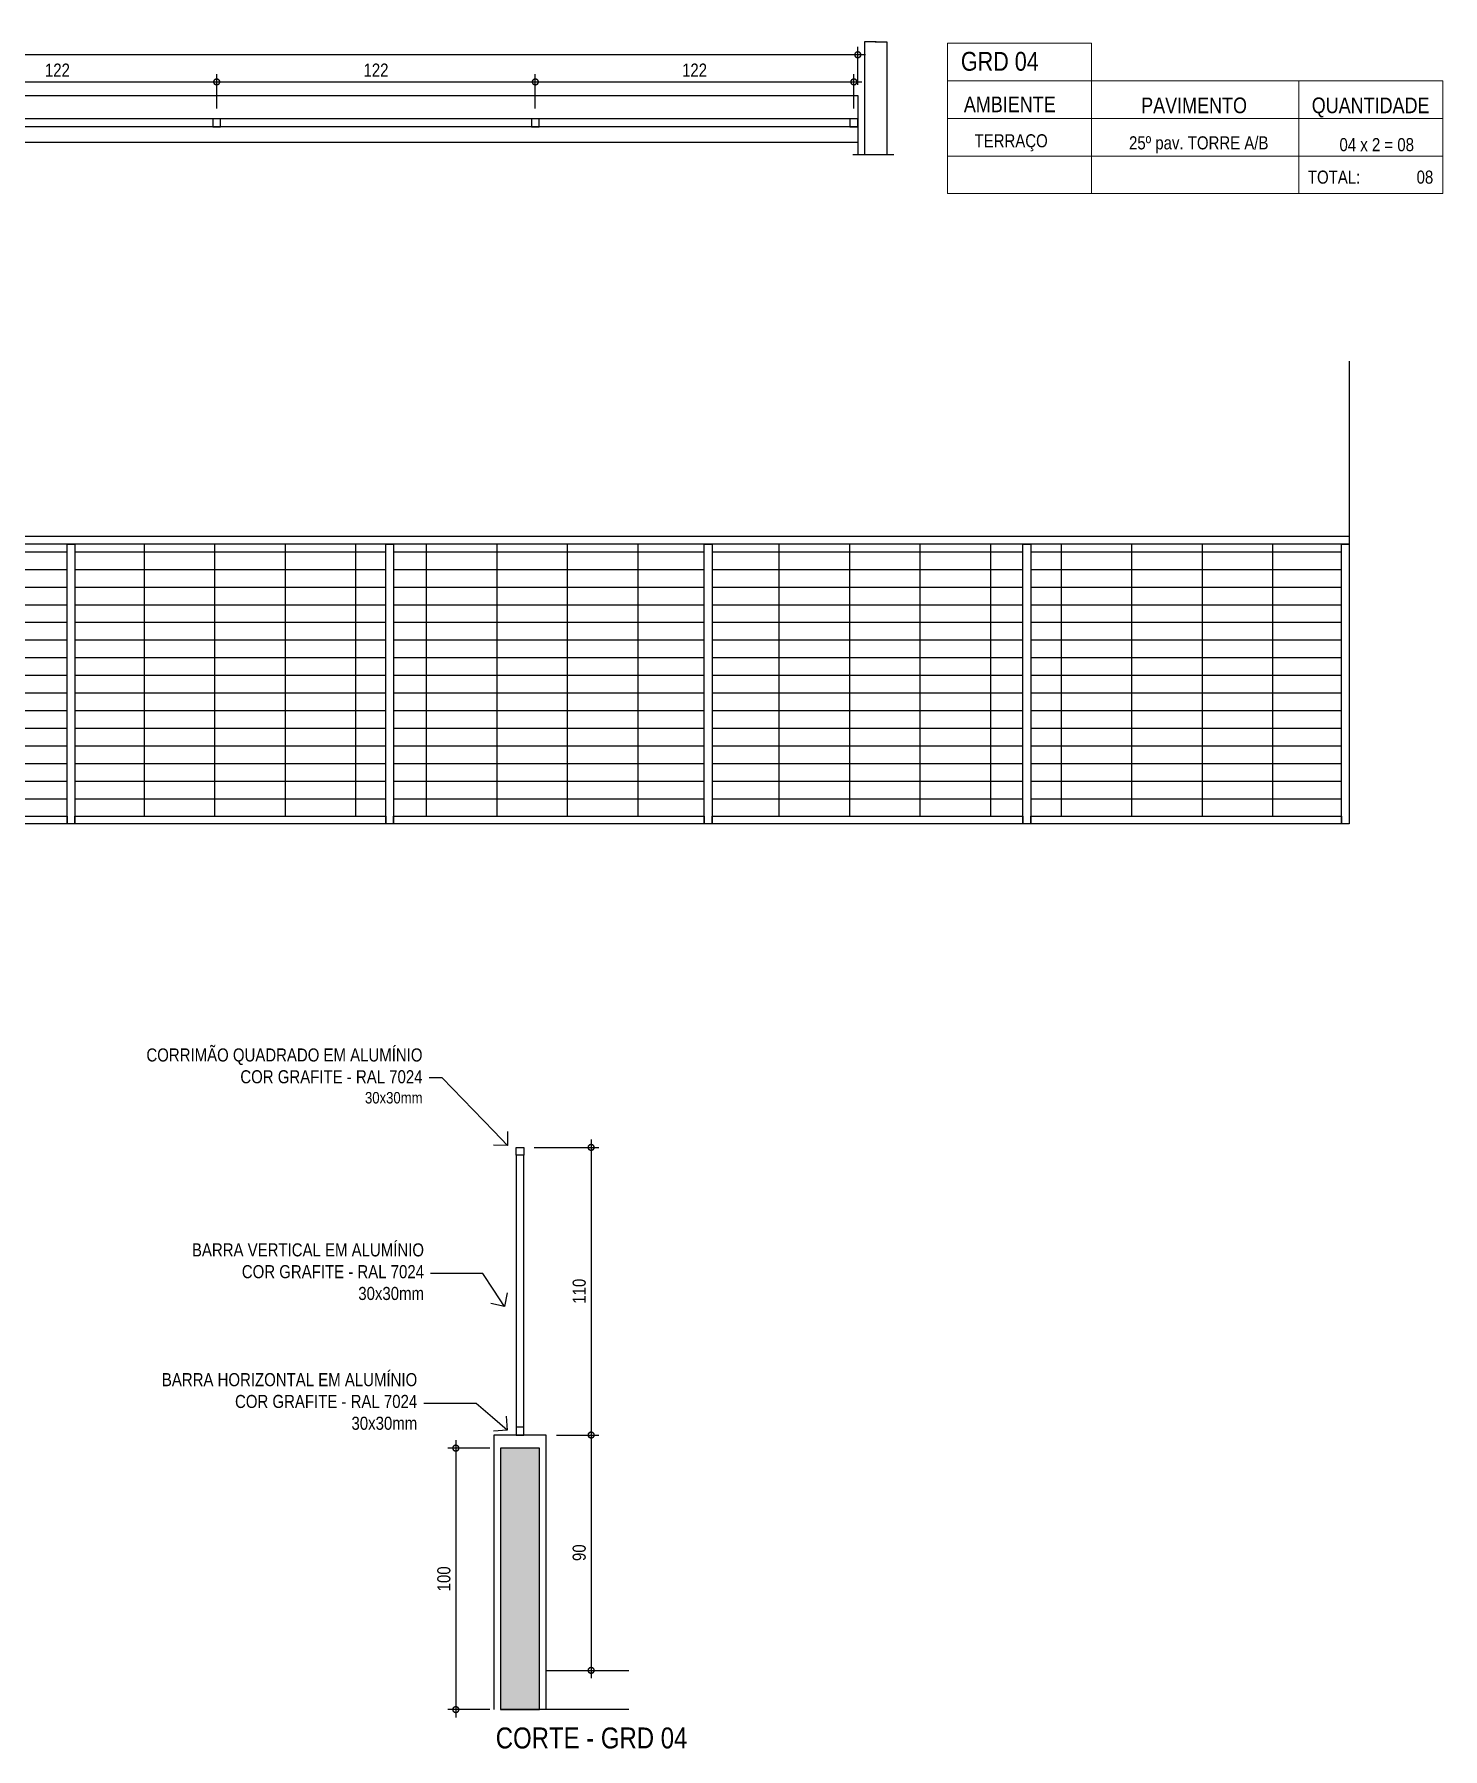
# Model space of a CAD drawing. Header units: metres. Extents: x -1.2 to 70.7, y -18.8 to 3.9.
# Drawn here: x 35.66 to 41.05, y -3.63 to 2.93 of the extents above; entities that cross this region are included whole.
import ezdxf
from ezdxf import colors
from ezdxf.entities.mleader import LeaderData, LeaderLine
from ezdxf.math import Vec2, Vec3

# ---------------------------------------------------------------- set-up
doc = ezdxf.new("R2010")
doc.units = ezdxf.units.M
doc.header["$PDMODE"] = 35
for name, color, linetype in [('ARQ-ALV ACAB', 4, 'Continuous'), ('ARQ-ALV OSSO', 5, 'Continuous'), ('ARQ-AUX', 7, 'Continuous'), ('ARQ-AUX1', 1, 'Continuous'), ('ARQ-AUX2', 2, 'Continuous'), ('ARQ-DIM', 2, 'Continuous'), ('ARQ-EST', 2, 'Continuous'), ('ARQ-SIM', 1, 'Continuous'), ('ARQ-TXT', 2, 'Continuous'), ('ARQ-TXT01', 2, 'Continuous'), ('ARQ-TXT3', 3, 'Continuous'), ('ES-CORTE', 2, 'Continuous')]:
    doc.layers.add(name, color=color, linetype=linetype)
doc.layers.add('SIMB', color=1, linetype='Continuous', lineweight=13)
doc.styles.add('Adesa', font='ARIALN.TTF')
doc.dimstyles.new('ADESA 1-0025', dxfattribs={"dimtxt": 0.05, "dimasz": 0.045, "dimexe": 0.03, "dimexo": 0.04, "dimgap": 0.02, "dimtad": 1, "dimtoh": 1, "dimdec": 0, "dimlfac": 100, "dimzin": 4, "dimtxsty": 'Adesa', "dimblk": 'DOTSMALL', "dimcen": 1, "dimdle": 0.03, "dimclrd": 1, "dimclre": 1, "dimclrt": 256, "dimazin": 1, "dimtm": 1e-09, "dimtfac": 1, "dimtdec": 0, "dimtix": 1, "dimtmove": 2, "dimatfit": 0, "dimldrblk": 'DOTSMALL', "dimfxl": 0.8, "dimtvp": 2, "dimtolj": 1, "dimtzin": 0, "dimarcsym": 0})

# ---------------------------------------------------------------- blocks, each defined once
blk = doc.blocks.new('_DotSmall')
at = {"color": 0, "linetype": 'ByBlock', "const_width": 0.5}
blk.add_lwpolyline([(-0.0625, 0, 1), (0.0625, 0, 1)], format="xyb", close=True, dxfattribs=at)
blk = doc.blocks.new('*D61')
at = {"layer": 'ARQ-DIM', "color": 1, "lineweight": -2, "transparency": 16777216}
for p, q in [((35.137, 2.6418), (35.137, 2.7734)), ((36.3559, 2.6418), (36.3559, 2.7734)), ((35.107, 2.7434), (36.3859, 2.7434))]:
    blk.add_line(p, q, dxfattribs=at)
at = {"layer": 'Defpoints', "color": 0, "transparency": 16777216}
for p in [(36.3559, 2.7434), (35.137, 2.6018, 0), (36.3559, 2.6018, 0)]:
    blk.add_point(p, dxfattribs=at)
at = {"layer": 'ARQ-DIM', "color": 1, "lineweight": -2, "transparency": 16777216, "xscale": 0.045, "yscale": 0.045, "zscale": 0.045, "rotation": 180}
blk.add_blockref('_DotSmall', (35.137, 2.7434), dxfattribs=at)
at = {"layer": 'ARQ-DIM', "color": 1, "lineweight": -2, "transparency": 16777216, "xscale": 0.045, "yscale": 0.045, "zscale": 0.045}
blk.add_blockref('_DotSmall', (36.3559, 2.7434), dxfattribs=at)
at = {"layer": 'ARQ-DIM', "transparency": 16777216, "insert": (35.7465, 2.7885), "char_height": 0.05, "attachment_point": 5, "style": 'Adesa'}
blk.add_mtext('\\A1;122', dxfattribs=at)
blk = doc.blocks.new('*D62')
at = {"layer": 'ARQ-DIM', "color": 1, "lineweight": -2, "transparency": 16777216}
for p, q in [((36.3559, 2.6418), (36.3559, 2.7734)), ((37.5748, 2.6418), (37.5748, 2.7734)), ((36.3259, 2.7434), (37.6048, 2.7434))]:
    blk.add_line(p, q, dxfattribs=at)
at = {"layer": 'Defpoints', "color": 0, "transparency": 16777216}
for p in [(37.5748, 2.7434), (36.3559, 2.6018, 0), (37.5748, 2.6018, 0)]:
    blk.add_point(p, dxfattribs=at)
at = {"layer": 'ARQ-DIM', "color": 1, "lineweight": -2, "transparency": 16777216, "xscale": 0.045, "yscale": 0.045, "zscale": 0.045, "rotation": 180}
blk.add_blockref('_DotSmall', (36.3559, 2.7434), dxfattribs=at)
at = {"layer": 'ARQ-DIM', "color": 1, "lineweight": -2, "transparency": 16777216, "xscale": 0.045, "yscale": 0.045, "zscale": 0.045}
blk.add_blockref('_DotSmall', (37.5748, 2.7434), dxfattribs=at)
at = {"layer": 'ARQ-DIM', "transparency": 16777216, "insert": (36.9653, 2.7885), "char_height": 0.05, "attachment_point": 5, "style": 'Adesa'}
blk.add_mtext('\\A1;122', dxfattribs=at)
blk = doc.blocks.new('*D63')
at = {"layer": 'ARQ-DIM', "color": 1, "lineweight": -2, "transparency": 16777216}
for p, q in [((37.5748, 2.6418), (37.5748, 2.7734)), ((38.7937, 2.6418), (38.7937, 2.7734)), ((37.5448, 2.7434), (38.8237, 2.7434))]:
    blk.add_line(p, q, dxfattribs=at)
at = {"layer": 'Defpoints', "color": 0, "transparency": 16777216}
for p in [(38.7937, 2.7434), (37.5748, 2.6018, 0), (38.7937, 2.6018, 0)]:
    blk.add_point(p, dxfattribs=at)
at = {"layer": 'ARQ-DIM', "color": 1, "lineweight": -2, "transparency": 16777216, "xscale": 0.045, "yscale": 0.045, "zscale": 0.045, "rotation": 180}
blk.add_blockref('_DotSmall', (37.5748, 2.7434), dxfattribs=at)
at = {"layer": 'ARQ-DIM', "color": 1, "lineweight": -2, "transparency": 16777216, "xscale": 0.045, "yscale": 0.045, "zscale": 0.045}
blk.add_blockref('_DotSmall', (38.7937, 2.7434), dxfattribs=at)
at = {"layer": 'ARQ-DIM', "transparency": 16777216, "insert": (38.1842, 2.7885), "char_height": 0.05, "attachment_point": 5, "style": 'Adesa'}
blk.add_mtext('\\A1;122', dxfattribs=at)
blk = doc.blocks.new('*D64')
at = {"layer": 'ARQ-DIM', "color": 1, "lineweight": -2, "transparency": 16777216}
for p, q in [((38.8387, 2.8472), (27.7487, 2.8472)), ((27.7787, 2.6418), (27.7787, 2.8772)), ((38.8087, 2.7319), (38.8087, 2.8772))]:
    blk.add_line(p, q, dxfattribs=at)
at = {"layer": 'Defpoints', "color": 0, "transparency": 16777216}
for p in [(27.7787, 2.8472), (38.8087, 2.6919, 0), (27.7787, 2.6018, 0)]:
    blk.add_point(p, dxfattribs=at)
at = {"layer": 'ARQ-DIM', "color": 1, "lineweight": -2, "transparency": 16777216, "xscale": 0.045, "yscale": 0.045, "zscale": 0.045, "rotation": 180}
blk.add_blockref('_DotSmall', (27.7787, 2.8472), dxfattribs=at)
at = {"layer": 'ARQ-DIM', "color": 1, "lineweight": -2, "transparency": 16777216, "xscale": 0.045, "yscale": 0.045, "zscale": 0.045}
blk.add_blockref('_DotSmall', (38.8087, 2.8472), dxfattribs=at)
at = {"layer": 'ARQ-DIM', "transparency": 16777216, "insert": (33.2937, 2.8927), "char_height": 0.05, "attachment_point": 5, "style": 'Adesa'}
blk.add_mtext('\\A1;1103', dxfattribs=at)
blk = doc.blocks.new('_Open90')
at = {"color": 0, "linetype": 'ByBlock', "lineweight": -2}
for p, q in [((0, 0), (-1, 0)), ((-0.5, 0.5), (0, 0)), ((0, 0), (-0.5, -0.5))]:
    blk.add_line(p, q, dxfattribs=at)
blk = doc.blocks.new('*D83')
at = {"layer": 'ARQ-DIM', "color": 1, "lineweight": -2, "transparency": 16777216}
for p, q in [((37.7885, -1.3013), (37.7885, -2.4613)), ((37.5711, -1.3313), (37.8185, -1.3313)), ((37.6561, -2.4313), (37.8185, -2.4313))]:
    blk.add_line(p, q, dxfattribs=at)
at = {"layer": 'Defpoints', "color": 0, "transparency": 16777216}
for p in [(37.5311, -1.3313), (37.6161, -2.4313), (37.7885, -2.4313)]:
    blk.add_point(p, dxfattribs=at)
at = {"layer": 'ARQ-DIM', "color": 1, "lineweight": -2, "transparency": 16777216, "xscale": 0.045, "yscale": 0.045, "zscale": 0.045}
for p, rotation in [((37.7885, -1.3313), 90), ((37.7885, -2.4313), 270)]:
    blk.add_blockref('_DotSmall', p, dxfattribs=dict(at, rotation=rotation))
at = {"layer": 'ARQ-DIM', "transparency": 16777216, "insert": (37.743, -1.8813), "char_height": 0.05, "attachment_point": 5, "rotation": 90, "style": 'Adesa'}
blk.add_mtext('\\A1;110', dxfattribs=at)
blk = doc.blocks.new('*D84')
at = {"layer": 'ARQ-DIM', "color": 1, "lineweight": -2, "transparency": 16777216}
for p, q in [((37.7885, -2.4013), (37.7885, -3.3613)), ((37.6561, -2.4313), (37.8185, -2.4313)), ((37.6561, -3.3313), (37.8185, -3.3313))]:
    blk.add_line(p, q, dxfattribs=at)
at = {"layer": 'Defpoints', "color": 0, "transparency": 16777216}
for p in [(37.6161, -2.4313), (37.6161, -3.3313, 0), (37.7885, -3.3313)]:
    blk.add_point(p, dxfattribs=at)
at = {"layer": 'ARQ-DIM', "color": 1, "lineweight": -2, "transparency": 16777216, "xscale": 0.045, "yscale": 0.045, "zscale": 0.045}
for p, rotation in [((37.7885, -2.4313), 90), ((37.7885, -3.3313), 270)]:
    blk.add_blockref('_DotSmall', p, dxfattribs=dict(at, rotation=rotation))
at = {"layer": 'ARQ-DIM', "transparency": 16777216, "insert": (37.743, -2.8813), "char_height": 0.05, "attachment_point": 5, "rotation": 90, "style": 'Adesa'}
blk.add_mtext('\\A1;90', dxfattribs=at)
blk = doc.blocks.new('*D85')
at = {"layer": 'ARQ-DIM', "color": 1, "lineweight": -2, "transparency": 16777216}
for p, q in [((37.4011, -2.4813), (37.2407, -2.4813)), ((37.2707, -2.4513), (37.2707, -3.5113)), ((37.4011, -3.4813), (37.2407, -3.4813))]:
    blk.add_line(p, q, dxfattribs=at)
at = {"layer": 'Defpoints', "color": 0, "transparency": 16777216}
for p in [(37.4411, -2.4813), (37.2707, -3.4813), (37.4411, -3.4813)]:
    blk.add_point(p, dxfattribs=at)
at = {"layer": 'ARQ-DIM', "color": 1, "lineweight": -2, "transparency": 16777216, "xscale": 0.045, "yscale": 0.045, "zscale": 0.045}
for p, rotation in [((37.2707, -2.4813), 90), ((37.2707, -3.4813), 270)]:
    blk.add_blockref('_DotSmall', p, dxfattribs=dict(at, rotation=rotation))
at = {"layer": 'ARQ-DIM', "transparency": 16777216, "insert": (37.2252, -2.9813), "char_height": 0.05, "attachment_point": 5, "rotation": 90, "style": 'Adesa'}
blk.add_mtext('\\A1;100', dxfattribs=at)

msp = doc.modelspace()

# ---------------------------------------------------------------- hatches: boundary and pattern name
at = {"transparency": 33554687}
h = msp.add_hatch(dxfattribs=at)
h.set_pattern_fill('GRATE', scale=0.085)
h.set_pattern_definition([(0, (4.50359, 11.0668), (0, 0.06746875), []), (90, (4.5036, 11.0668), (-0.269875, 2e-17), [])])
h.paths.add_polyline_path([(30.908, 0.976), (29.7191, 0.976), (29.7191, -0.0641), (30.908, -0.064)])
h.paths.add_polyline_path([(30.938, 0.976), (30.938, -0.0641), (32.1269, -0.064), (32.1269, 0.9761)])
h.paths.add_polyline_path([(32.1569, 0.9761), (32.1569, -0.0641), (33.3458, -0.064), (33.3458, 0.9761)])
h.paths.add_polyline_path([(33.3758, 0.9761), (33.3758, -0.0641), (34.5646, -0.064), (34.5646, 0.9761)])
h.paths.add_polyline_path([(35.7835, -0.064), (35.7835, 0.9761), (34.5946, 0.9761), (34.5946, -0.0641)])
h.paths.add_polyline_path([(35.8135, 0.9761), (35.8135, -0.0641), (37.0024, -0.064), (37.0024, 0.9761)])
h.paths.add_polyline_path([(38.2213, 0.9761), (37.0324, 0.9761), (37.0324, -0.0641), (38.2213, -0.064)])
h.paths.add_polyline_path([(38.2513, 0.9761), (38.2513, -0.0641), (39.4402, -0.064), (39.4402, 0.9761)])
h.paths.add_polyline_path([(40.6591, -0.064), (40.6591, 0.9761), (39.4702, 0.9761), (39.4702, -0.0641)])
at = {"layer": 'ES-CORTE'}
h = msp.add_hatch(color=8, dxfattribs=at)
h.dxf.hatch_style = 1
h.paths.add_polyline_path([(37.5911, -2.4813), (37.4411, -2.4813), (37.4411, -3.4813), (37.5911, -3.4813)])

# ---------------------------------------------------------------- linework, layer by layer
at = {"layer": 'ARQ-ALV ACAB'}
msp.add_line((37.6161, -3.3313, 0), (37.9327, -3.3313, 0), dxfattribs=at)
at = {"layer": 'ARQ-ALV ACAB', "elevation": 0}
for points in [[(27.6887, -3.1983), (27.6887, 2.6918), (38.7886, 2.6919)], [(38.7886, 2.6919), (38.8087, 2.6919)], [(38.8087, 2.6919), (38.8087, 2.4653)], [(38.8087, 2.5119), (27.8687, 2.5118), (27.8687, -3.1633)], [(37.6161, -3.4813), (37.6161, -2.4313), (37.4161, -2.4313), (37.4161, -3.4813)]]:
    msp.add_lwpolyline(points, dxfattribs=at)
at = {"layer": 'ARQ-ALV OSSO', "elevation": 0}
for points in [[(38.8337, 2.8969), (38.8337, 2.4653)], [(38.8787, 2.8969), (38.8337, 2.8969)], [(38.8745, 2.8969), (38.9195, 2.8969)], [(38.9195, 2.8969), (38.9195, 2.4653)]]:
    msp.add_lwpolyline(points, dxfattribs=at)
at = {"layer": 'ARQ-AUX'}
for p, q in [((40.6891, 1.6754, 0), (40.6891, -0.094, 0)), ((40.6891, -0.094, 0), (29.5691, -0.094, 0))]:
    msp.add_line(p, q, dxfattribs=at)
at = {"layer": 'ARQ-AUX1', "elevation": 0}
for points in [[(36.3409, 2.5718), (36.3709, 2.5718), (36.3709, 2.6018), (36.3409, 2.6018)], [(37.5598, 2.5718), (37.5898, 2.5718), (37.5898, 2.6018), (37.5598, 2.6018)], [(38.7787, 2.5718), (38.8087, 2.5718), (38.8087, 2.6018), (38.7787, 2.6018)], [(37.5011, -2.4313), (37.5311, -2.4313), (37.5311, -2.4013), (37.5011, -2.4013)]]:
    msp.add_lwpolyline(points, close=True, dxfattribs=at)
at = {"layer": 'ARQ-AUX1'}
msp.add_lwpolyline([(38.7896, 2.4653), (38.9468, 2.4653)], dxfattribs=at)
at = {"layer": 'ARQ-AUX2', "elevation": 0}
for points in [[(38.8087, 2.6019), (27.7787, 2.6018), (27.7787, -3.1633)], [(38.8087, 2.5719), (27.8087, 2.5718), (27.8087, -3.1633)]]:
    msp.add_lwpolyline(points, dxfattribs=at)
at = {"layer": 'ARQ-AUX2', "ltscale": 0.05, "elevation": 0}
for points in [[(40.6891, 1.0061), (40.6891, 0.9761), (29.6591, 0.976), (29.6591, 1.006)], [(40.6591, 0.9761), (40.6891, 0.9761), (40.6891, -0.094), (40.6591, -0.094)], [(34.5946, -0.0641), (35.7835, -0.064), (35.7835, -0.094), (34.5946, -0.0941)], [(35.8135, -0.0641), (37.0024, -0.064), (37.0024, -0.094), (35.8135, -0.0941)], [(37.0324, -0.0641), (38.2213, -0.064), (38.2213, -0.094), (37.0324, -0.0941)], [(38.2513, -0.0641), (39.4402, -0.064), (39.4402, -0.094), (38.2513, -0.0941)]]:
    msp.add_lwpolyline(points, close=True, dxfattribs=at)
at = {"layer": 'ARQ-AUX2', "ltscale": 0.05}
for points in [[(35.7835, 0.976), (35.8135, 0.976), (35.8135, -0.0941), (35.7835, -0.0941)], [(37.0024, 0.976), (37.0324, 0.976), (37.0324, -0.0941), (37.0024, -0.0941)], [(38.2213, 0.976), (38.2513, 0.976), (38.2513, -0.0941), (38.2213, -0.0941)], [(39.4402, 0.976), (39.4702, 0.976), (39.4702, -0.0941), (39.4402, -0.0941)], [(39.4702, -0.0641), (40.6591, -0.064), (40.6591, -0.094), (39.4702, -0.0941)]]:
    msp.add_lwpolyline(points, close=True, dxfattribs=at)
at = {"layer": 'ARQ-AUX2', "elevation": 0}
for points in [[(37.5011, -1.3313), (37.5311, -1.3313), (37.5311, -1.3613), (37.5011, -1.3613)], [(37.5011, -2.4313), (37.5311, -2.4313), (37.5311, -1.3613), (37.5011, -1.3613)]]:
    msp.add_lwpolyline(points, close=True, dxfattribs=at)
at = {"layer": 'ARQ-EST', "elevation": 0}
msp.add_lwpolyline([(37.4411, -3.4813), (37.5911, -3.4813), (37.5911, -2.4813), (37.4411, -2.4813)], close=True, dxfattribs=at)
at = {"layer": 'ES-CORTE', "elevation": 0}
msp.add_lwpolyline([(37.9327, -3.4813), (37.4411, -3.4813)], dxfattribs=at)
at = {"layer": 'SIMB', "ltscale": 0.01}
for p, q in [((39.1524, 2.8916, 0), (39.1524, 2.3162, 0)), ((39.7024, 2.8916, 0), (39.1524, 2.8916, 0)), ((39.7024, 2.8916, 0), (39.7024, 2.3162, 0)), ((39.491, 2.7477, 0), (39.1524, 2.7477, 0)), ((39.1524, 2.3162, 0), (39.1524, 2.7477, 0)), ((39.1524, 2.3162, 0), (39.1524, 2.7477, 0)), ((41.0465, 2.7477, 0), (39.491, 2.7477, 0)), ((40.4965, 2.7477, 0), (40.4965, 2.3162, 0)), ((41.0465, 2.7477, 0), (41.0465, 2.3162, 0)), ((41.0465, 2.6039, 0), (39.1524, 2.6039, 0)), ((41.0465, 2.46, 0), (39.1524, 2.46, 0)), ((41.0465, 2.3162, 0), (39.1524, 2.3162, 0))]:
    msp.add_line(p, q, dxfattribs=at)

# ---------------------------------------------------------------- texts
at = {"layer": 'ARQ-TXT', "ltscale": 0.5, "style": 'Adesa'}
msp.add_text('CORTE - GRD 04', height=0.08, dxfattribs=at).set_placement((37.4235, -3.6297, 0))
at = {"layer": 'ARQ-TXT', "ltscale": 0.01, "char_height": 0.05, "style": 'Adesa'}
for s, insert, width, attachment_point in [('\\pi0.09948;25º pav. TORRE A/B', (39.7469, 2.5028, 0), 0.727785, 4), ('04 x 2 = 08', (40.794, 2.5031, 0), 0.452083, 5)]:
    msp.add_mtext(s, dxfattribs=dict(at, insert=insert, width=width, attachment_point=attachment_point))
at = {"layer": 'ARQ-TXT01', "ltscale": 0.01, "style": 'Adesa'}
for s, insert, char_height, width, attachment_point in [('AMBIENTE', (39.3901, 2.6875, 0), 0.06, 0.605305, 2), ('PAVIMENTO', (40.0952, 2.6837, 0), 0.06, 0.605305, 2), ('QUANTIDADE', (40.7706, 2.6837, 0), 0.06, 0.605305, 2), ('TERRAÇO', (39.2554, 2.5433, 0), 0.05, 0.538805, 1), ('TOTAL:^I 08', (40.5306, 2.4042, 0), 0.05, 0.518239, 1)]:
    msp.add_mtext(s, dxfattribs=dict(at, insert=insert, char_height=char_height, width=width, attachment_point=attachment_point))
at = {"layer": 'ARQ-TXT3', "ltscale": 0.01, "insert": (39.203, 2.8581, 0), "char_height": 0.072, "width": 0.605305, "attachment_point": 1, "style": 'Adesa'}
msp.add_mtext('GRD 04', dxfattribs=at)

# ---------------------------------------------------------------- dimensions: what is measured, and where the dimension line sits
at = {"layer": 'ARQ-DIM'}
for base, p1, p2, picture, middle in [((27.7787, 2.8472), (38.8087, 2.6919, 0), (27.7787, 2.6018, 0), '*D64', (33.2937, 2.8927)), ((36.3559, 2.7434), (35.137, 2.6018, 0), (36.3559, 2.6018, 0), '*D61', (35.7465, 2.7885)), ((37.5748, 2.7434), (36.3559, 2.6018, 0), (37.5748, 2.6018, 0), '*D62', (36.9653, 2.7885)), ((38.7937, 2.7434), (37.5748, 2.6018, 0), (38.7937, 2.6018, 0), '*D63', (38.1842, 2.7885))]:
    dim = msp.add_linear_dim(base=base, p1=p1, p2=p2, dimstyle='ADESA 1-0025', dxfattribs=at)
    dim.commit()
    dim.dimension.update_dxf_attribs({"geometry": picture, "text_midpoint": middle})
for base, p1, p2, picture, middle in [((37.7885, -2.4313, 0), (37.5311, -1.3313, 0), (37.6161, -2.4313, 0), '*D83', (37.743, -1.8813, 0)), ((37.7885, -3.3313, 0), (37.6161, -2.4313, 0), (37.6161, -3.3313, 0), '*D84', (37.743, -2.8813, 0)), ((37.2707, -3.4813, 0), (37.4411, -2.4813, 0), (37.4411, -3.4813, 0), '*D85', (37.2252, -2.9813, 0))]:
    dim = msp.add_linear_dim(base=base, p1=p1, p2=p2, angle=90, dimstyle='ADESA 1-0025', dxfattribs=at)
    dim.commit()
    dim.dimension.update_dxf_attribs({"geometry": picture, "text_midpoint": middle})

# ---------------------------------------------------------------- leaders
at = {"layer": 'ARQ-SIM'}
ml = msp.add_multileader_mtext('Standard', dxfattribs=at)
ml.set_content('CORRIMÃO QUADRADO EM ALUMÍNIO \\PCOR GRAFITE - RAL 7024\\P{\\H0.875x;30x30mm}', color=2, style='Adesa')
ml.set_leader_properties(color=256)
ml.set_arrow_properties(name='OPEN90')
ml.build(insert=Vec2(0, 0))
ml.multileader.update_dxf_attribs({"text_left_attachment_type": 2, "text_right_attachment_type": 2, "dogleg_length": 0.2, "arrow_head_size": 0.075})
ctx = ml.context
ctx.base_point, ctx.char_height, ctx.arrow_head_size, ctx.landing_gap_size, ctx.plane_origin = Vec3(36.067, -1.0654, 0), 0.05, 0.075, 0.025, Vec3(36.7868, -1.3237, 0)
ctx.left_attachment, ctx.right_attachment, ctx.text_align_type = 2, 2, 2
notes = []
notes.append((ctx, [(0, (1, 1, 0), (37.2183, -1.0654, 0), (-1, 0), 0.05, [(0, [(37.468, -1.3237, 0)], 0, [])])]))
ctx.mtext.insert, ctx.mtext.width, ctx.mtext.alignment, ctx.mtext.flow_direction = Vec3(37.1433, -0.9528, 0), 1.248136, 3, 5
ml = msp.add_multileader_mtext('Standard', dxfattribs=at)
ml.set_content('BARRA VERTICAL EM ALUMÍNIO\\PCOR GRAFITE - RAL 7024\\P30x30mm', color=2, style='Adesa')
ml.set_leader_properties(color=256)
ml.set_arrow_properties(name='OPEN90')
ml.build(insert=Vec2(0, 0))
ml.multileader.update_dxf_attribs({"text_left_attachment_type": 2, "text_right_attachment_type": 2, "dogleg_length": 0.2, "arrow_head_size": 0.075})
ctx = ml.context
ctx.base_point, ctx.char_height, ctx.arrow_head_size, ctx.landing_gap_size, ctx.plane_origin = Vec3(36.2428, -1.814, 0), 0.05, 0.075, 0.025, Vec3(36.4763, -2.1112, 0)
ctx.left_attachment, ctx.right_attachment, ctx.text_align_type = 2, 2, 2
notes.append((ctx, [(1, (1, 1, 0), (37.374, -1.814, 0), (-1, 0), 0.2, [(0, [(37.457, -1.9394, 0)], 0, [])])]))
ctx.mtext.insert, ctx.mtext.width, ctx.mtext.alignment, ctx.mtext.flow_direction = Vec3(37.149, -1.6982, 0), 1.189009, 3, 5
ml = msp.add_multileader_mtext('Standard', dxfattribs=at)
ml.set_content('BARRA HORIZONTAL EM ALUMÍNIO\\PCOR GRAFITE - RAL 7024\\P30x30mm', color=2, style='Adesa')
ml.set_leader_properties(color=256)
ml.set_arrow_properties(name='OPEN90')
ml.build(insert=Vec2(0, 0))
ml.multileader.update_dxf_attribs({"text_left_attachment_type": 2, "text_right_attachment_type": 2, "dogleg_length": 0.2, "arrow_head_size": 0.075})
ctx = ml.context
ctx.base_point, ctx.char_height, ctx.arrow_head_size, ctx.landing_gap_size, ctx.plane_origin = Vec3(36.1277, -2.3102, 0), 0.05, 0.075, 0.025, Vec3(36.4502, -2.6075, 0)
ctx.left_attachment, ctx.right_attachment, ctx.text_align_type = 2, 2, 2
notes.append((ctx, [(1, (1, 1, 0), (37.348, -2.3102, 0), (-1, 0), 0.2, [(0, [(37.4678, -2.4123, 0)], 0, [])])]))
ctx.mtext.insert, ctx.mtext.width, ctx.mtext.alignment, ctx.mtext.flow_direction = Vec3(37.123, -2.1945, 0), 1.189009, 3, 5
for ctx, leaders in notes:
    for number, flags, end, landing, length, lines in leaders:
        leader = LeaderData()
        leader.index, (leader.has_last_leader_line, leader.has_dogleg_vector, leader.attachment_direction) = number, flags
        leader.last_leader_point, leader.dogleg_vector, leader.dogleg_length = Vec3(end), Vec3(landing), length
        for number, points, colour, breaks in lines:
            line = LeaderLine()
            line.index, line.vertices, line.color, line.breaks = number, Vec3.list(points), colors.encode_raw_color(colour), breaks
            leader.lines.append(line)
        ctx.leaders.append(leader)

doc.saveas('drawing.dxf')
